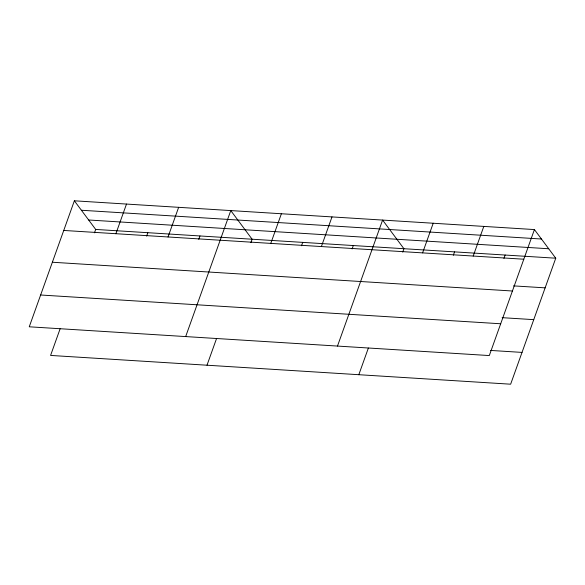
<?xml version="1.0" encoding="UTF-8"?>
<svg xmlns="http://www.w3.org/2000/svg" width="585" height="585" viewBox="0 0 585 585"><rect width="100%" height="100%" fill="white"/><g stroke="black" fill="none" stroke-linecap="round" stroke-linejoin="round"><path stroke-width="0.88" d="M74.361 200.801L29.25 326.796L489.309 355.563L534.419 229.569L74.361 200.801L95.691 229.437L555.75 258.204L510.639 384.199L50.581 355.431L60.123 328.792M94.477 232.83L95.691 229.437M115.888 233.708L126.499 204.063M146.623 236.084L147.837 232.698M168.027 236.969L178.644 207.324M198.761 239.345L199.975 235.96M185.672 336.572L230.782 210.585L252.113 239.221L250.899 242.607M207.002 365.208L216.538 338.576M270.775 243.389L281.385 213.744M301.509 245.773L302.716 242.38M321.377 246.556L331.995 216.911M352.111 248.932L353.325 245.546M337.486 346.071L382.597 220.077L403.928 248.713L402.721 252.098M358.817 374.707L368.36 348.068M422.589 252.881L433.207 223.243M453.324 255.265L454.538 251.879M473.199 256.047L483.81 226.402M503.934 258.431L505.14 255.038M81.403 210.249L541.461 239.016M88.657 219.989L548.708 248.757M63.75 230.446L523.802 259.214M513.506 285.875L545.132 287.849M52.365 262.241L512.423 291.008M502.12 317.67L533.754 319.644M40.636 295.001L500.694 323.768M490.391 350.422L522.025 352.404M534.419 229.569L555.75 258.204"/></g></svg>
